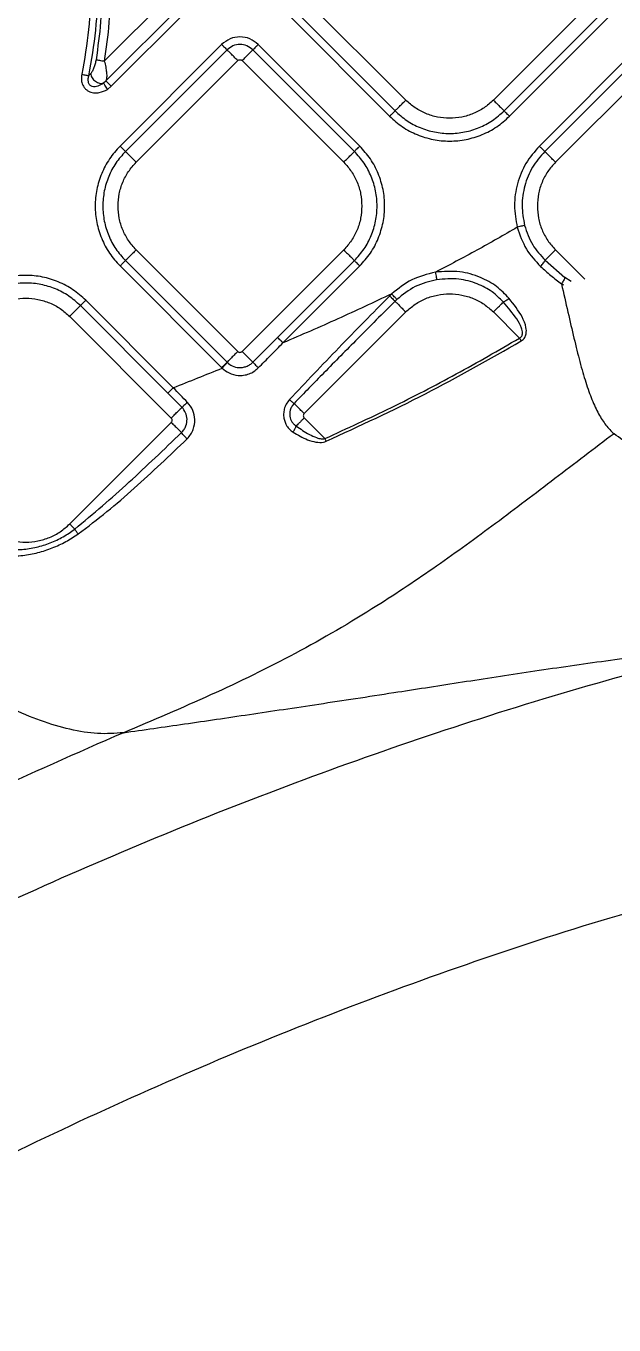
# Model space of a CAD drawing. Extents: x 400 to 501, y 484 to 634.
# Drawn here: x 439.46 to 443.27, y 535.97 to 544.39 of the extents above; entities that cross this region are included whole.
import ezdxf

# ---------------------------------------------------------------- set-up
doc = ezdxf.new("R2010")
doc.units = 0
doc.header["$MEASUREMENT"] = 0
doc.layers.add('DIM', color=3, linetype='Continuous')
doc.layers.add('GEOMETRY', color=3, linetype='Continuous', lineweight=25)

# ---------------------------------------------------------------- blocks, each defined once
blk = doc.blocks.new('2026 GRANDEE')
at = {"layer": 'GEOMETRY', "ltscale": 16}
for p, q in [((-10.024, -52.2391), (-10.4583, -52.6735)), ((-8.503, -52.9265), (-9.1618, -52.2676)), ((-7.276, -52.2676), (-7.9349, -52.9265)), ((-10.4477, -52.8022), (-9.9543, -52.3089)), ((-10.4128, -52.8371), (-9.9194, -52.3437)), ((-9.2664, -52.3722), (-8.6076, -53.0311)), ((-9.2315, -52.3374), (-8.5727, -52.9962)), ((-7.8651, -52.9962), (-7.2063, -52.3374)), ((-7.8303, -53.0311), (-7.1714, -52.3722)), ((-9.6974, -52.5658), (-10.3562, -53.2246)), ((-9.6625, -52.6006), (-10.3213, -53.2594)), ((-8.836, -53.2594), (-9.4948, -52.6006)), ((-8.8011, -53.2246), (-9.4599, -52.5658)), ((-6.9779, -52.5658), (-7.6367, -53.2246)), ((-6.943, -52.6006), (-7.6019, -53.2595)), ((-10.2516, -53.3292), (-9.5928, -52.6703)), ((-9.5645, -52.6703), (-8.9057, -53.3292)), ((-7.5321, -53.3292), (-6.8733, -52.6704)), ((-10.5466, -52.7545), (-10.5598, -52.7681)), ((-10.4632, -52.8151), (-10.4477, -52.8022)), ((-10.4381, -52.857), (-10.4128, -52.8371)), ((-9.5928, -54.5561), (-10.2516, -53.8973)), ((-8.9057, -53.8973), (-9.5645, -54.5561)), ((-7.5321, -53.8973), (-7.3421, -54.0874)), ((-10.3213, -53.967), (-9.6625, -54.6259)), ((-9.3343, -54.4653), (-8.836, -53.967)), ((-7.5993, -53.9645), (-7.4715, -54.0757)), ((-10.3562, -54.0019), (-9.6974, -54.6607)), ((-9.2994, -54.5002), (-8.8011, -54.0019)), ((-7.4787, -54.1255), (-7.4935, -54.1171)), ((-7.4308, -54.1031), (-7.4715, -54.0757)), ((-10.011, -54.7912), (-10.5783, -54.2239)), ((-8.5945, -54.1829), (-8.6075, -54.1956)), ((-8.5608, -54.2188), (-8.5727, -54.2303)), ((-10.0458, -54.8261), (-10.6131, -54.2588)), ((-8.503, -54.3), (-9.1618, -54.9589)), ((-7.9348, -54.3), (-7.7654, -54.4695)), ((-10.6829, -54.3285), (-10.024, -54.9874)), ((-9.4949, -54.6257), (-9.3343, -54.4653)), ((-9.6974, -54.6607), (-9.694, -54.664)), ((-9.9546, -54.9179), (-10.0458, -54.8261)), ((-9.1618, -54.9871), (-9.028, -55.1209)), ((-10.6829, -55.6745), (-10.024, -55.0156))]:
    blk.add_line(p, q, dxfattribs=at)
for points in [[(-10.5464, -52.1734), (-10.5488, -52.2718), (-10.5537, -52.4685), (-10.5874, -52.6623), (-10.6042, -52.7592)], [(-10.5011, -52.1734), (-10.5036, -52.2733), (-10.5085, -52.4729), (-10.5427, -52.6697), (-10.5598, -52.7681)], [(-10.4724, -52.1734), (-10.4741, -52.2557), (-10.4774, -52.4203), (-10.5005, -52.5833), (-10.512, -52.6648)], [(-10.4181, -52.1734), (-10.4197, -52.2572), (-10.4231, -52.4247), (-10.4466, -52.5905), (-10.4583, -52.6735)], [(-9.6974, -52.5658), (-9.6932, -52.5699), (-9.685, -52.5782), (-9.6741, -52.589), (-9.6658, -52.5973), (-9.6636, -52.5995), (-9.6625, -52.6006)], [(-9.5928, -52.6703), (-9.6011, -52.6621), (-9.6176, -52.6455), (-9.6393, -52.6238), (-9.6559, -52.6073), (-9.6603, -52.6028), (-9.6625, -52.6006)], [(-9.5645, -52.6703), (-9.5562, -52.6621), (-9.5397, -52.6455), (-9.518, -52.6238), (-9.5014, -52.6073), (-9.497, -52.6028), (-9.4948, -52.6006)], [(-9.4599, -52.5658), (-9.4641, -52.5699), (-9.4723, -52.5782), (-9.4832, -52.589), (-9.4915, -52.5973), (-9.4937, -52.5995), (-9.4948, -52.6006)], [(-10.512, -52.6648), (-10.5092, -52.6652), (-10.5036, -52.6661), (-10.4905, -52.6682), (-10.4751, -52.6707), (-10.4639, -52.6725), (-10.4583, -52.6735)], [(-10.6042, -52.7592), (-10.5996, -52.7601), (-10.5903, -52.762), (-10.5776, -52.7645), (-10.5667, -52.7667), (-10.5621, -52.7676), (-10.5598, -52.7681)], [(-10.4128, -52.8371), (-10.4169, -52.833), (-10.4252, -52.8247), (-10.436, -52.8139), (-10.4443, -52.8056), (-10.4466, -52.8034), (-10.4477, -52.8022)], [(-8.5727, -52.9962), (-8.5705, -52.994), (-8.5661, -52.9896), (-8.5495, -52.973), (-8.5278, -52.9513), (-8.5113, -52.9348), (-8.503, -52.9265)], [(-7.9349, -52.9265), (-7.9545, -52.944), (-7.9938, -52.9791), (-8.0643, -53.0158), (-8.14, -53.039), (-8.2189, -53.0467), (-8.2978, -53.039), (-8.3735, -53.0158), (-8.444, -52.9791), (-8.4833, -52.944), (-8.503, -52.9265)], [(-7.9349, -52.9265), (-7.9266, -52.9348), (-7.91, -52.9513), (-7.8884, -52.973), (-7.8718, -52.9896), (-7.8673, -52.994), (-7.8651, -52.9962)], [(-8.5727, -52.9962), (-8.5738, -52.9973), (-8.576, -52.9995), (-8.5843, -53.0078), (-8.5952, -53.0186), (-8.6034, -53.0269), (-8.6076, -53.0311)], [(-8.6076, -53.0311), (-8.5807, -53.0551), (-8.5269, -53.103), (-8.4304, -53.1533), (-8.3269, -53.185), (-8.2189, -53.1956), (-8.111, -53.185), (-8.0074, -53.1533), (-7.9109, -53.103), (-7.8572, -53.0551), (-7.8303, -53.0311)], [(-8.5727, -52.9962), (-8.5482, -53.018), (-8.4993, -53.0617), (-8.4115, -53.1075), (-8.3172, -53.1363), (-8.2189, -53.1459), (-8.1206, -53.1363), (-8.0264, -53.1075), (-7.9386, -53.0617), (-7.8896, -53.018), (-7.8651, -52.9962)], [(-7.8303, -53.0311), (-7.8344, -53.0269), (-7.8427, -53.0186), (-7.8535, -53.0078), (-7.8618, -52.9995), (-7.864, -52.9973), (-7.8651, -52.9962)], [(-10.3562, -53.2246), (-10.3802, -53.2515), (-10.4282, -53.3052), (-10.4784, -53.4017), (-10.5102, -53.5053), (-10.5207, -53.6132), (-10.5102, -53.7212), (-10.4784, -53.8247), (-10.4282, -53.9212), (-10.3802, -53.975), (-10.3562, -54.0019)], [(-10.3562, -53.2246), (-10.3521, -53.2287), (-10.3438, -53.237), (-10.333, -53.2478), (-10.3247, -53.2561), (-10.3225, -53.2583), (-10.3213, -53.2594)], [(-8.8011, -53.2246), (-8.8052, -53.2287), (-8.8135, -53.237), (-8.8243, -53.2478), (-8.8326, -53.2561), (-8.8348, -53.2583), (-8.836, -53.2594)], [(-8.8011, -54.0019), (-8.7771, -53.975), (-8.7291, -53.9212), (-8.6789, -53.8247), (-8.6471, -53.7212), (-8.6366, -53.6132), (-8.6471, -53.5053), (-8.6789, -53.4017), (-8.7291, -53.3052), (-8.7771, -53.2515), (-8.8011, -53.2246)], [(-7.6367, -53.2246), (-7.6679, -53.2608), (-7.7301, -53.3331), (-7.7836, -53.4673), (-7.8056, -53.61), (-7.7887, -53.7039), (-7.7802, -53.7509)], [(-7.6367, -53.2246), (-7.6326, -53.2288), (-7.6243, -53.237), (-7.6135, -53.2479), (-7.6052, -53.2562), (-7.603, -53.2584), (-7.6019, -53.2595)], [(-10.3213, -53.2594), (-10.3432, -53.2839), (-10.3869, -53.3329), (-10.4326, -53.4207), (-10.4615, -53.515), (-10.4711, -53.6132), (-10.4615, -53.7115), (-10.4326, -53.8058), (-10.3869, -53.8936), (-10.3432, -53.9426), (-10.3213, -53.967)], [(-10.2516, -53.3292), (-10.2599, -53.3209), (-10.2765, -53.3043), (-10.2981, -53.2827), (-10.3147, -53.2661), (-10.3191, -53.2617), (-10.3213, -53.2594)], [(-8.9057, -53.3292), (-8.8974, -53.3209), (-8.8808, -53.3043), (-8.8592, -53.2827), (-8.8426, -53.2661), (-8.8382, -53.2617), (-8.836, -53.2594)], [(-8.836, -53.967), (-8.8141, -53.9426), (-8.7704, -53.8936), (-8.7247, -53.8058), (-8.6958, -53.7115), (-8.6862, -53.6132), (-8.6958, -53.515), (-8.7247, -53.4207), (-8.7704, -53.3329), (-8.8141, -53.2839), (-8.836, -53.2594)], [(-7.6019, -53.2595), (-7.6302, -53.2924), (-7.6869, -53.3583), (-7.7356, -53.4804), (-7.7556, -53.6103), (-7.7402, -53.6958), (-7.7325, -53.7385)], [(-7.5321, -53.3292), (-7.5404, -53.3209), (-7.557, -53.3044), (-7.5786, -53.2827), (-7.5952, -53.2661), (-7.5996, -53.2617), (-7.6019, -53.2595)], [(-10.3693, -53.6132), (-10.3678, -53.5869), (-10.3648, -53.5343), (-10.3408, -53.4586), (-10.3043, -53.3881), (-10.2692, -53.3488), (-10.2516, -53.3292)], [(-8.9057, -53.3292), (-8.8881, -53.3488), (-8.853, -53.3881), (-8.8165, -53.4586), (-8.7925, -53.5343), (-8.7895, -53.5869), (-8.788, -53.6132)], [(-7.5321, -53.3292), (-7.5497, -53.3489), (-7.5848, -53.3881), (-7.6213, -53.4587), (-7.6453, -53.5344), (-7.6483, -53.587), (-7.6498, -53.6133)], [(-10.2516, -53.8973), (-10.2692, -53.8777), (-10.3043, -53.8384), (-10.3408, -53.7678), (-10.3648, -53.6921), (-10.3678, -53.6395), (-10.3693, -53.6132)], [(-8.788, -53.6132), (-8.7895, -53.6395), (-8.7925, -53.6921), (-8.8165, -53.7678), (-8.853, -53.8384), (-8.8881, -53.8777), (-8.9057, -53.8973)], [(-7.6498, -53.6133), (-7.6483, -53.6396), (-7.6453, -53.6922), (-7.6213, -53.7679), (-7.5848, -53.8384), (-7.5497, -53.8777), (-7.5321, -53.8973)], [(-7.7325, -53.7385), (-7.734, -53.7389), (-7.737, -53.7397), (-7.7484, -53.7426), (-7.7632, -53.7465), (-7.7745, -53.7494), (-7.7802, -53.7509)], [(-10.2516, -53.8973), (-10.2599, -53.9056), (-10.2765, -53.9221), (-10.2981, -53.9438), (-10.3147, -53.9604), (-10.3191, -53.9648), (-10.3213, -53.967)], [(-8.9057, -53.8973), (-8.8974, -53.9056), (-8.8808, -53.9221), (-8.8592, -53.9438), (-8.8426, -53.9604), (-8.8382, -53.9648), (-8.836, -53.967)], [(-7.5321, -53.8973), (-7.5395, -53.9047), (-7.5543, -53.9195), (-7.5742, -53.9394), (-7.5904, -53.9556), (-7.5963, -53.9615), (-7.5993, -53.9645)], [(-10.3562, -54.0019), (-10.3521, -53.9977), (-10.3438, -53.9895), (-10.333, -53.9786), (-10.3247, -53.9703), (-10.3225, -53.9681), (-10.3213, -53.967)], [(-8.8011, -54.0019), (-8.8052, -53.9977), (-8.8135, -53.9895), (-8.8243, -53.9786), (-8.8326, -53.9703), (-8.8348, -53.9681), (-8.836, -53.967)], [(-10.5783, -54.2239), (-10.6052, -54.2), (-10.6589, -54.152), (-10.7554, -54.1017), (-10.859, -54.07), (-10.9669, -54.0594), (-11.0749, -54.07), (-11.1784, -54.1017), (-11.2749, -54.152), (-11.3287, -54.2), (-11.3556, -54.2239)], [(-8.3111, -54.0422), (-8.3635, -54.0553), (-8.4683, -54.0813), (-8.5525, -54.149), (-8.5945, -54.1829)], [(-8.3111, -54.0422), (-8.3101, -54.048), (-8.3082, -54.0596), (-8.3056, -54.0747), (-8.3036, -54.0862), (-8.3031, -54.0893), (-8.3028, -54.0908)], [(-10.6131, -54.2588), (-10.6376, -54.237), (-10.6866, -54.1933), (-10.7744, -54.1475), (-10.8686, -54.1187), (-10.9669, -54.1091), (-11.0652, -54.1187), (-11.1595, -54.1475), (-11.2473, -54.1933), (-11.2962, -54.237), (-11.3207, -54.2588)], [(-8.3028, -54.0908), (-8.3505, -54.1027), (-8.446, -54.1264), (-8.5225, -54.188), (-8.5608, -54.2188)], [(-11.251, -54.3285), (-11.2313, -54.311), (-11.192, -54.2759), (-11.1215, -54.2392), (-11.0458, -54.216), (-10.9669, -54.2083), (-10.888, -54.216), (-10.8123, -54.2392), (-10.7418, -54.2759), (-10.7025, -54.311), (-10.6829, -54.3285)], [(-10.5783, -54.2239), (-10.5824, -54.2281), (-10.5907, -54.2364), (-10.6015, -54.2472), (-10.6098, -54.2555), (-10.612, -54.2577), (-10.6131, -54.2588)], [(-8.5608, -54.2189), (-8.5619, -54.2177), (-8.5641, -54.2154), (-8.5721, -54.2069), (-8.5825, -54.1957), (-8.5905, -54.1871), (-8.5945, -54.1829)], [(-8.5727, -54.2303), (-8.5705, -54.2325), (-8.566, -54.2369), (-8.5494, -54.2535), (-8.5278, -54.2752), (-8.5112, -54.2917), (-8.503, -54.3)], [(-8.503, -54.3), (-8.4833, -54.2825), (-8.444, -54.2474), (-8.3735, -54.2107), (-8.2978, -54.1875), (-8.2189, -54.1798), (-8.14, -54.1875), (-8.0643, -54.2107), (-7.9938, -54.2474), (-7.9545, -54.2825), (-7.9348, -54.3)], [(-7.9348, -54.3), (-7.928, -54.2932), (-7.9144, -54.2796), (-7.8958, -54.261), (-7.88, -54.2452), (-7.8735, -54.2387), (-7.8702, -54.2354)], [(-10.6829, -54.3285), (-10.6746, -54.3203), (-10.658, -54.3037), (-10.6364, -54.282), (-10.6198, -54.2654), (-10.6153, -54.261), (-10.6131, -54.2588)], [(-9.2994, -54.5002), (-9.3035, -54.4961), (-9.3118, -54.4878), (-9.3227, -54.477), (-9.331, -54.4687), (-9.3332, -54.4664), (-9.3343, -54.4653)], [(-9.5928, -54.5561), (-9.6011, -54.5644), (-9.6176, -54.581), (-9.6393, -54.6026), (-9.6559, -54.6192), (-9.6603, -54.6236), (-9.6625, -54.6259)], [(-9.4949, -54.6257), (-9.4972, -54.6234), (-9.5018, -54.6189), (-9.5184, -54.6023), (-9.5399, -54.5808), (-9.5563, -54.5643), (-9.5645, -54.5561)], [(-9.6974, -54.6607), (-9.6932, -54.6566), (-9.685, -54.6483), (-9.6741, -54.6375), (-9.6658, -54.6292), (-9.6636, -54.627), (-9.6625, -54.6259)], [(-10.011, -54.7912), (-10.0151, -54.7954), (-10.0234, -54.8037), (-10.0342, -54.8145), (-10.0425, -54.8228), (-10.0447, -54.825), (-10.0458, -54.8261)], [(-9.1618, -54.9589), (-9.1689, -54.9518), (-9.183, -54.9376), (-9.2022, -54.9184), (-9.2182, -54.9024), (-9.2245, -54.8961), (-9.2277, -54.893)], [(-10.024, -54.9874), (-10.0159, -54.9792), (-9.9996, -54.9629), (-9.9782, -54.9415), (-9.9616, -54.925), (-9.9569, -54.9203), (-9.9546, -54.9179)], [(-9.1618, -54.9871), (-9.1667, -54.992), (-9.1764, -55.0018), (-9.1904, -55.0157), (-9.2033, -55.0286), (-9.2103, -55.0357), (-9.2138, -55.0392)], [(-10.024, -55.0156), (-10.0169, -55.0228), (-10.0026, -55.0371), (-9.9832, -55.0565), (-9.9671, -55.0726), (-9.9609, -55.0788), (-9.9578, -55.0819)], [(-9.0202, -55.1384), (-9.0215, -55.1356), (-9.024, -55.1299), (-9.0267, -55.1239), (-9.028, -55.1209)], [(-11.251, -55.6745), (-11.2313, -55.692), (-11.192, -55.7271), (-11.1215, -55.7638), (-11.0458, -55.787), (-10.9669, -55.7947), (-10.888, -55.787), (-10.8123, -55.7638), (-10.7418, -55.7271), (-10.7025, -55.692), (-10.6829, -55.6745)], [(-10.6829, -55.6745), (-10.6772, -55.6802), (-10.6658, -55.6916), (-10.6553, -55.702), (-10.6501, -55.7072)]]:
    blk.add_open_spline(points, degree=3, dxfattribs=at)
for points, knots in [([(-9.4599, -52.5658), (-9.4773, -52.552), (-9.512, -52.5245), (-9.5786, -52.5126), (-9.6453, -52.5245), (-9.68, -52.552), (-9.6974, -52.5658)], [0, 0, 0, 0, 0.250039, 0.499994, 0.749965, 1, 1, 1, 1]), ([(-9.4948, -52.6006), (-9.507, -52.5909), (-9.5316, -52.5715), (-9.5787, -52.5631), (-9.6257, -52.5715), (-9.6503, -52.5909), (-9.6625, -52.6006)], [0, 0, 0, 0, 0.249985, 0.499995, 0.750018, 1, 1, 1, 1]), ([(-10.512, -52.6648), (-10.5137, -52.6736), (-10.5172, -52.6914), (-10.5254, -52.7162), (-10.535, -52.7391), (-10.5428, -52.7495), (-10.5466, -52.7545)], [0, 0, 0, 0, 0.249889, 0.506105, 0.760862, 1, 1, 1, 1]), ([(-10.4583, -52.6735), (-10.4549, -52.6865), (-10.4499, -52.706), (-10.4462, -52.729), (-10.4448, -52.7402), (-10.4442, -52.7458), (-10.4441, -52.7474), (-10.443, -52.7594), (-10.4422, -52.7819), (-10.4458, -52.7954), (-10.4477, -52.8022)], [0, 0, 0, 0, 0.246779, 0.369477, 0.456124, 0.480572, 0.488074, 0.492427, 0.74107, 1, 1, 1, 1]), ([(-9.5928, -52.6703), (-9.5907, -52.6687), (-9.5866, -52.6654), (-9.5787, -52.664), (-9.5707, -52.6654), (-9.5666, -52.6687), (-9.5645, -52.6703)], [0, 0, 0, 0, 0.250227, 0.500001, 0.749773, 1, 1, 1, 1]), ([(-10.6042, -52.7592), (-10.6056, -52.7691), (-10.6084, -52.7897), (-10.6036, -52.8163), (-10.5942, -52.837), (-10.5833, -52.8517), (-10.5695, -52.8637), (-10.549, -52.8748), (-10.522, -52.8805), (-10.4815, -52.878), (-10.4552, -52.8653), (-10.4381, -52.857)], [0, 0, 0, 0, 0.117431, 0.244468, 0.313301, 0.385096, 0.457716, 0.528296, 0.658698, 0.778205, 1, 1, 1, 1]), ([(-10.5598, -52.7681), (-10.5616, -52.7745), (-10.5653, -52.7873), (-10.5652, -52.8044), (-10.5612, -52.8173), (-10.5556, -52.8259), (-10.5477, -52.8325), (-10.5352, -52.8378), (-10.518, -52.8385), (-10.4918, -52.8325), (-10.4746, -52.8221), (-10.4632, -52.8151)], [0, 0, 0, 0, 0.126081, 0.250767, 0.312657, 0.374038, 0.435323, 0.496924, 0.621036, 0.746816, 1, 1, 1, 1]), ([(-10.5466, -52.7545), (-10.5459, -52.7591), (-10.5445, -52.7683), (-10.5379, -52.7821), (-10.5285, -52.7946), (-10.5167, -52.8051), (-10.5033, -52.8129), (-10.4893, -52.8174), (-10.4753, -52.8185), (-10.4672, -52.8163), (-10.4632, -52.8151)], [0, 0, 0, 0, 0.125003, 0.250006, 0.375007, 0.500002, 0.625002, 0.749997, 0.874997, 1, 1, 1, 1]), ([(-10.4381, -52.857), (-10.441, -52.8521), (-10.4468, -52.8425), (-10.4544, -52.8297), (-10.4604, -52.8197), (-10.4622, -52.8166), (-10.4632, -52.8151)], [0, 0, 0, 0, 0.249997, 0.5, 0.750003, 1, 1, 1, 1]), ([(-7.7802, -53.7509), (-7.8669, -53.801), (-8.0418, -53.902), (-8.2209, -53.9953), (-8.3111, -54.0422)], [0, 0, 0, 0, 0.4961717, 1, 1, 1, 1]), ([(-7.7802, -53.7509), (-7.7634, -53.7999), (-7.7306, -53.8958), (-7.6621, -53.9692), (-7.6287, -54.005)], [0, 0, 0, 0, 0.511786, 1, 1, 1, 1]), ([(-7.7325, -53.7385), (-7.7178, -53.7822), (-7.6893, -53.8672), (-7.6287, -53.9326), (-7.5993, -53.9645)], [0, 0, 0, 0, 0.513478, 1, 1, 1, 1]), ([(-7.6287, -54.005), (-7.6251, -54.0009), (-7.6179, -53.9928), (-7.6088, -53.9811), (-7.602, -53.9709), (-7.6002, -53.9666), (-7.5993, -53.9645)], [0, 0, 0, 0, 0.249997, 0.5, 0.750003, 1, 1, 1, 1]), ([(-7.8326, -54.2122), (-7.8585, -54.1852), (-7.9121, -54.1293), (-8.0223, -54.0699), (-8.1582, -54.0304), (-8.2576, -54.0381), (-8.3111, -54.0422)], [0, 0, 0, 0, 0.212996, 0.44221, 0.699534, 1, 1, 1, 1]), ([(-7.6287, -54.005), (-7.6067, -54.025), (-7.5629, -54.0647), (-7.5165, -54.0997), (-7.4935, -54.1171)], [0, 0, 0, 0, 0.502831, 1, 1, 1, 1]), ([(-7.8702, -54.2354), (-7.8937, -54.2121), (-7.9429, -54.1636), (-8.042, -54.1125), (-8.1648, -54.079), (-8.2544, -54.0867), (-8.3028, -54.0908)], [0, 0, 0, 0, 0.20932, 0.437309, 0.695827, 1, 1, 1, 1]), ([(-7.4715, -54.0757), (-7.4724, -54.0785), (-7.4741, -54.0842), (-7.4793, -54.0948), (-7.4857, -54.1061), (-7.4909, -54.1134), (-7.4935, -54.1171)], [0, 0, 0, 0, 0.249999, 0.5, 0.750001, 1, 1, 1, 1]), ([(-7.4935, -54.1171), (-7.4793, -54.179), (-7.4509, -54.3026), (-7.4119, -54.4739), (-7.3737, -54.6284), (-7.3348, -54.7622), (-7.2947, -54.8746), (-7.2518, -54.9656), (-7.2051, -55.0383), (-7.1703, -55.0719), (-7.1524, -55.0892)], [0, 0, 0, 0, 0.110426, 0.22022, 0.332085, 0.449004, 0.573421, 0.706775, 0.849235, 1, 1, 1, 1]), ([(-8.5945, -54.1829), (-8.7107, -54.2376), (-8.9438, -54.3475), (-9.1806, -54.4492), (-9.2994, -54.5002)], [0, 0, 0, 0, 0.4981168, 1, 1, 1, 1]), ([(-8.6075, -54.1956), (-8.7179, -54.3076), (-8.937, -54.5297), (-9.1511, -54.7559), (-9.2572, -54.8681)], [0, 0, 0, 0, 0.504124, 1, 1, 1, 1]), ([(-8.5727, -54.2303), (-8.6536, -54.3114), (-8.8078, -54.4658), (-9.0267, -54.6862), (-9.1632, -54.8267), (-9.2277, -54.893)], [0, 0, 0, 0, 0.368846, 0.702149, 1, 1, 1, 1]), ([(-8.6075, -54.1956), (-8.6034, -54.1997), (-8.5951, -54.2079), (-8.5843, -54.2187), (-8.576, -54.227), (-8.5738, -54.2292), (-8.5727, -54.2303)], [0, 0, 0, 0, 0.2499959, 0.5, 0.7500041, 1, 1, 1, 1]), ([(-7.8326, -54.2122), (-7.8363, -54.215), (-7.8435, -54.2207), (-7.854, -54.2277), (-7.8634, -54.233), (-7.8679, -54.2346), (-7.8702, -54.2354)], [0, 0, 0, 0, 0.249999, 0.5, 0.750001, 1, 1, 1, 1]), ([(-7.7654, -54.4695), (-7.7625, -54.4679), (-7.7568, -54.4648), (-7.7505, -54.4571), (-7.7468, -54.4476), (-7.7449, -54.4294), (-7.7544, -54.393), (-7.7944, -54.3239), (-7.8397, -54.271), (-7.8702, -54.2354)], [0, 0, 0, 0, 0.03421, 0.067297, 0.10254, 0.142696, 0.263881, 0.50394, 1, 1, 1, 1]), ([(-7.7545, -54.4879), (-7.7498, -54.4847), (-7.7408, -54.4785), (-7.7288, -54.4628), (-7.7195, -54.4364), (-7.7225, -54.3896), (-7.7561, -54.31), (-7.8022, -54.2511), (-7.8326, -54.2122)], [0, 0, 0, 0, 0.05062, 0.098595, 0.178197, 0.308465, 0.542831, 1, 1, 1, 1]), ([(-9.028, -55.1209), (-8.8836, -55.0546), (-8.5957, -54.9225), (-8.1744, -54.7052), (-7.9015, -54.5479), (-7.7654, -54.4695)], [0, 0, 0, 0, 0.335339, 0.6685, 1, 1, 1, 1]), ([(-9.0202, -55.1384), (-8.8036, -55.0387), (-8.3723, -54.8402), (-7.9599, -54.605), (-7.7545, -54.4879)], [0, 0, 0, 0, 0.502051, 1, 1, 1, 1]), ([(-7.7545, -54.4879), (-7.7562, -54.4849), (-7.7597, -54.479), (-7.7635, -54.4727), (-7.7654, -54.4695)], [0, 0, 0, 0, 0.5, 1, 1, 1, 1]), ([(-9.5928, -54.5561), (-9.5907, -54.5578), (-9.5866, -54.561), (-9.5787, -54.5625), (-9.5707, -54.561), (-9.5666, -54.5578), (-9.5645, -54.5561)], [0, 0, 0, 0, 0.250227, 0.499999, 0.749773, 1, 1, 1, 1]), ([(-9.4594, -54.6624), (-9.4327, -54.6354), (-9.3793, -54.5814), (-9.3261, -54.5273), (-9.2994, -54.5002)], [0, 0, 0, 0, 0.4996952, 1, 1, 1, 1]), ([(-9.6602, -54.6282), (-9.6612, -54.6293), (-9.6634, -54.6316), (-9.6715, -54.6401), (-9.682, -54.6512), (-9.69, -54.6597), (-9.694, -54.664)], [0, 0, 0, 0, 0.249996, 0.5, 0.750004, 1, 1, 1, 1]), ([(-9.6625, -54.6259), (-9.6621, -54.6262), (-9.6613, -54.627), (-9.6606, -54.6278), (-9.6602, -54.6282)], [0, 0, 0, 0, 0.500036, 1, 1, 1, 1]), ([(-9.6602, -54.6282), (-9.6501, -54.636), (-9.6285, -54.6528), (-9.593, -54.6612), (-9.5617, -54.6601), (-9.5369, -54.6536), (-9.5138, -54.6423), (-9.5011, -54.6311), (-9.4949, -54.6257)], [0, 0, 0, 0, 0.20855, 0.446608, 0.580137, 0.722581, 0.865298, 1, 1, 1, 1]), ([(-9.4949, -54.6257), (-9.4938, -54.627), (-9.4916, -54.6295), (-9.4831, -54.6383), (-9.472, -54.6496), (-9.4636, -54.6581), (-9.4594, -54.6624)], [0, 0, 0, 0, 0.249995, 0.5, 0.750005, 1, 1, 1, 1]), ([(-10.011, -54.7912), (-9.9579, -54.7701), (-9.8521, -54.728), (-9.7466, -54.6852), (-9.694, -54.664)], [0, 0, 0, 0, 0.502042, 1, 1, 1, 1]), ([(-9.694, -54.664), (-9.6797, -54.6754), (-9.649, -54.6998), (-9.5984, -54.7124), (-9.5539, -54.7112), (-9.5187, -54.7022), (-9.4859, -54.6861), (-9.4681, -54.6701), (-9.4594, -54.6624)], [0, 0, 0, 0, 0.2108026, 0.4489003, 0.5828946, 0.7240571, 0.8655506, 1, 1, 1, 1]), ([(-9.9188, -54.8859), (-9.9341, -54.8701), (-9.9646, -54.8385), (-9.9955, -54.807), (-10.011, -54.7912)], [0, 0, 0, 0, 0.4982578, 1, 1, 1, 1]), ([(-9.9188, -54.8859), (-9.9229, -54.8898), (-9.931, -54.8977), (-9.9419, -54.9077), (-9.9505, -54.9152), (-9.9532, -54.917), (-9.9546, -54.9179)], [0, 0, 0, 0, 0.249997, 0.5, 0.750003, 1, 1, 1, 1]), ([(-9.9216, -55.1228), (-9.913, -55.1131), (-9.8964, -55.0947), (-9.8762, -55.0526), (-9.8674, -54.9988), (-9.8805, -54.9355), (-9.906, -54.9026), (-9.9188, -54.8859)], [0, 0, 0, 0, 0.1476, 0.282883, 0.529144, 0.762085, 1, 1, 1, 1]), ([(-9.2572, -54.8681), (-9.265, -54.8779), (-9.2798, -54.8964), (-9.2918, -54.9285), (-9.2966, -54.9591), (-9.2942, -54.9975), (-9.2801, -55.0328), (-9.257, -55.0619), (-9.2418, -55.0729), (-9.2342, -55.0786)], [0, 0, 0, 0, 0.152193, 0.288971, 0.415289, 0.535007, 0.764659, 0.880575, 1, 1, 1, 1]), ([(-9.2572, -54.8681), (-9.2541, -54.8709), (-9.2479, -54.8766), (-9.2395, -54.8839), (-9.2323, -54.8897), (-9.2292, -54.8919), (-9.2277, -54.893)], [0, 0, 0, 0, 0.249999, 0.5, 0.75, 1, 1, 1, 1]), ([(-9.2277, -54.893), (-9.2332, -54.8998), (-9.2438, -54.9126), (-9.2526, -54.9349), (-9.2563, -54.9562), (-9.2554, -54.9764), (-9.2503, -54.9951), (-9.2417, -55.0122), (-9.2297, -55.0276), (-9.2192, -55.0353), (-9.2138, -55.0392)], [0, 0, 0, 0, 0.153473, 0.291636, 0.418364, 0.536434, 0.651075, 0.765491, 0.881075, 1, 1, 1, 1]), ([(-10.024, -55.0156), (-10.0224, -55.0136), (-10.0191, -55.0094), (-10.0177, -55.0015), (-10.0191, -54.9936), (-10.0224, -54.9894), (-10.024, -54.9874)], [0, 0, 0, 0, 0.250227, 0.499999, 0.749773, 1, 1, 1, 1]), ([(-9.9578, -55.0819), (-9.9517, -55.0752), (-9.9399, -55.0623), (-9.9255, -55.0331), (-9.919, -54.9958), (-9.9279, -54.952), (-9.9456, -54.9294), (-9.9546, -54.9179)], [0, 0, 0, 0, 0.149138, 0.286076, 0.531591, 0.763585, 1, 1, 1, 1]), ([(-9.1618, -54.9589), (-9.1634, -54.9609), (-9.1667, -54.9651), (-9.1681, -54.973), (-9.1667, -54.9809), (-9.1634, -54.9851), (-9.1618, -54.9871)], [0, 0, 0, 0, 0.2502274, 0.499999, 0.7497729, 1, 1, 1, 1]), ([(-9.2342, -55.0786), (-9.232, -55.0752), (-9.2276, -55.0685), (-9.2218, -55.058), (-9.2169, -55.0479), (-9.2149, -55.0421), (-9.2138, -55.0392)], [0, 0, 0, 0, 0.25, 0.5, 0.75, 1, 1, 1, 1]), ([(-9.2342, -55.0786), (-9.2035, -55.0968), (-9.1566, -55.1246), (-9.0895, -55.1446), (-9.0471, -55.1478), (-9.026, -55.1404), (-9.0202, -55.1384)], [0, 0, 0, 0, 0.4672597, 0.7155819, 0.9218886, 1, 1, 1, 1]), ([(-9.2138, -55.0392), (-9.186, -55.0586), (-9.144, -55.088), (-9.0882, -55.1132), (-9.0538, -55.1236), (-9.0357, -55.1217), (-9.028, -55.1209)], [0, 0, 0, 0, 0.490237, 0.740952, 0.890736, 1, 1, 1, 1]), ([(-10.6501, -55.7072), (-10.5899, -55.6576), (-10.4699, -55.5586), (-10.2975, -55.4034), (-10.1268, -55.2447), (-10.0147, -55.1367), (-9.9578, -55.0819)], [0, 0, 0, 0, 0.250887, 0.499929, 0.746036, 1, 1, 1, 1]), ([(-10.6276, -55.7391), (-10.5651, -55.6916), (-10.4405, -55.597), (-10.2042, -55.3925), (-10.0347, -55.2307), (-9.9216, -55.1228)], [0, 0, 0, 0, 0.2514, 0.500493, 1, 1, 1, 1]), ([(-7.1524, -55.0892), (-7.2803, -55.1861), (-7.5352, -55.3791), (-7.9161, -55.6704), (-8.299, -55.9486), (-8.7287, -56.2357), (-9.2153, -56.5202), (-9.7678, -56.7885), (-10.1452, -56.9479), (-10.3346, -57.0278)], [0, 0, 0, 0, 0.130148, 0.259372, 0.385575, 0.509737, 0.672953, 0.835831, 1, 1, 1, 1]), ([(-9.9216, -55.1228), (-9.9256, -55.1187), (-9.9335, -55.1104), (-9.9444, -55.0984), (-9.9533, -55.0881), (-9.9563, -55.0839), (-9.9578, -55.0819)], [0, 0, 0, 0, 0.249996, 0.5, 0.750003, 1, 1, 1, 1]), ([(-5.9373, -55.4475), (-6.0331, -55.4358), (-6.2247, -55.4122), (-6.475, -55.3664), (-6.6962, -55.3121), (-6.8837, -55.2479), (-7.0402, -55.1746), (-7.1149, -55.1177), (-7.1524, -55.0892)], [0, 0, 0, 0, 0.166196, 0.332506, 0.498899, 0.665442, 0.83241, 1, 1, 1, 1]), ([(-11.341, -55.7784), (-11.3174, -55.7959), (-11.269, -55.8319), (-11.1822, -55.8664), (-11.0866, -55.8838), (-10.9869, -55.8813), (-10.889, -55.8623), (-10.7958, -55.831), (-10.7074, -55.7915), (-10.6541, -55.7565), (-10.6276, -55.7391)], [0, 0, 0, 0, 0.115795, 0.237873, 0.365696, 0.496161, 0.625453, 0.752208, 0.876975, 1, 1, 1, 1]), ([(-11.3137, -55.7372), (-11.3091, -55.7411), (-11.2996, -55.7491), (-11.2842, -55.7606), (-11.2674, -55.7721), (-11.2548, -55.7798), (-11.2417, -55.7873), (-11.2272, -55.795), (-11.2024, -55.8065), (-11.1636, -55.8213), (-11.1124, -55.8342), (-11.0516, -55.841), (-10.9803, -55.8403), (-10.8979, -55.8276), (-10.8083, -55.7992), (-10.7242, -55.7603), (-10.6746, -55.7247), (-10.6501, -55.7072)], [0, 0, 0, 0, 0.0253, 0.052237, 0.08079, 0.11093, 0.114368, 0.144246, 0.180302, 0.228993, 0.318669, 0.400739, 0.484542, 0.615907, 0.746316, 0.874769, 1, 1, 1, 1]), ([(-10.6276, -55.7391), (-10.6296, -55.7365), (-10.6335, -55.7313), (-10.6394, -55.7231), (-10.6451, -55.7149), (-10.6484, -55.7098), (-10.6501, -55.7072)], [0, 0, 0, 0, 0.25, 0.5, 0.75, 1, 1, 1, 1]), ([(-10.3346, -57.0278), (-10.3889, -57.0319), (-10.4955, -57.04), (-10.6777, -57.0104), (-10.8675, -56.9547), (-11.0645, -56.873), (-11.2664, -56.7683), (-11.4718, -56.6415), (-11.6797, -56.4958), (-11.8191, -56.383), (-11.8888, -56.3266)], [0, 0, 0, 0, 0.137089, 0.268931, 0.396603, 0.520976, 0.642798, 0.762752, 0.881533, 1, 1, 1, 1]), ([(-15.1477, -60.3411), (-14.8061, -60.1298), (-14.1223, -59.7068), (-13.0709, -59.113), (-11.9988, -58.5537), (-10.9773, -58.0704), (-10.0121, -57.6563), (-9.108, -57.3045), (-8.1914, -56.9856), (-7.264, -56.698), (-6.6372, -56.5366), (-6.3238, -56.4559)], [0, 0, 0, 0, 0.1244336, 0.2491083, 0.3739791, 0.499008, 0.5991226, 0.6992963, 0.7995112, 0.8997503, 1, 1, 1, 1]), ([(-10.3346, -57.0278), (-10.2041, -57.0091), (-9.9432, -56.9716), (-9.5217, -56.91), (-9.0723, -56.8429), (-8.6197, -56.7738), (-8.167, -56.7034), (-7.7246, -56.6352), (-7.2648, -56.5684), (-6.7917, -56.5049), (-6.48, -56.4723), (-6.3238, -56.4559)], [0, 0, 0, 0, 0.125121, 0.249991, 0.374726, 0.49943, 0.599224, 0.699082, 0.799045, 0.899308, 1, 1, 1, 1]), ([(-10.3346, -57.0278), (-10.6389, -57.1614), (-11.248, -57.429), (-12.1437, -57.8723), (-13.0286, -58.3422), (-13.6064, -58.679), (-13.8956, -58.8476)], [0, 0, 0, 0, 0.249054, 0.498708, 0.749008, 1, 1, 1, 1]), ([(-6.4134, -58.0114), (-6.7279, -58.0993), (-7.3577, -58.2751), (-8.2887, -58.5875), (-9.2093, -58.9337), (-10.118, -59.3153), (-11.0891, -59.7642), (-12.1182, -60.2879), (-13.2002, -60.8932), (-14.2643, -61.5358), (-14.9577, -61.9914), (-15.3048, -62.2195)], [0, 0, 0, 0, 0.099142, 0.198473, 0.297991, 0.397695, 0.497586, 0.622713, 0.748147, 0.873902, 1, 1, 1, 1])]:
    blk.add_open_spline(points, degree=3, knots=knots, dxfattribs=at)

msp = doc.modelspace()

# ---------------------------------------------------------------- block references
at = {"layer": 'DIM'}
msp.add_blockref('2026 GRANDEE', (450.4248, 596.8403), dxfattribs=at)

doc.saveas('drawing.dxf')
